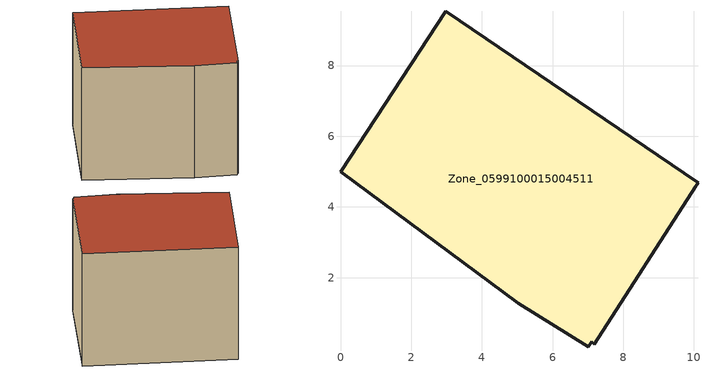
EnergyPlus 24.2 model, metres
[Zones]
Zone_0599100015004511
 floor ground (C_G): 5.03,1.28 0,5 2.98,9.54 10.11,4.68 10.04,4.58 7.17,0.12 7.11,0.18 7.01,0.05 z0.89
 wall outside (C_F): 0,5 5.03,1.28 7.01,0.05 7.11,0.18 7.17,0.12 10.04,4.58 10.11,4.68 2.98,9.54 0,5 z0.89:8.37
 roof outside (C_R): 10.11,4.68 2.98,9.54 0,5 5.03,1.28 7.01,0.05 7.11,0.18 7.17,0.12 10.04,4.58 z8.37
[BUILDING]
Pand.0599100015004511: North Axis=0; Terrain=City; Loads Convergence Tolerance Value=0.04; Temperature Convergence Tolerance Value=0.4; Solar Distribution=FullExterior; Maximum Number of Warmup Days=25; Minimum Number of Warmup Days=1
[Site:Location]
Rotterdam.The.Hague.AP_ZH_NLD Design_Conditions: Latitude=51.96; Longitude=4.45; Time Zone=1; Elevation=-4.5
[SITE:GROUNDTEMPERATURE:BUILDINGSURFACE]
18, 18, 18, 18, 18, 18, 18, 18, 18, 18, 18, 18
[MATERIAL] Thermal Absorptance=0.9; Solar Absorptance=0.7; Visible Absorptance=0.7
Name | Roughness | Thickness | Conductivity | Density | Specific Heat
G.TI.1975-1991 | MediumSmooth | 0.15 | 0.288461 | 540 | 1210
F.TI.1975-1991 | Rough | 0.3 | 0.230769 | 1920 | 840
R.TI.1975-1991 | MediumRough | 0.2 | 0.153846 | 1500 | 1000
[CONSTRUCTION]
C_G: G.TI.1975-1991
C_F: F.TI.1975-1991
C_R: R.TI.1975-1991
[ZONE]
Zone_0599100015004511: Type=1; Multiplier=1; Ceiling Height=Autocalculate; Volume=Autocalculate; Floor Area=autocalculate; Part of Total Floor Area=Yes
[ZONEINFILTRATION:DESIGNFLOWRATE]
Infil_Zone_0599100015004511: Zone or ZoneList or Space or SpaceList=Zone_0599100015004511; Schedule=AlwaysOn; Design Flow Rate Calculation Method=Flow/Area; Flow Rate per Floor Area=0.003; Constant Term Coefficient=1; Temperature Term Coefficient=0; Velocity Term Coefficient=0; Velocity Squared Term Coefficient=0
[HVACTEMPLATE:ZONE:IDEALLOADSAIRSYSTEM]
Zone_0599100015004511: Maximum Heating Supply Air Temperature=50; Minimum Cooling Supply Air Temperature=13; Maximum Heating Supply Air Humidity Ratio=0.0156; Minimum Cooling Supply Air Humidity Ratio=0.0077; Heating Limit=NoLimit; Cooling Limit=NoLimit; Dehumidification Control Type=ConstantSensibleHeatRatio; Cooling Sensible Heat Ratio=0.7; Dehumidification Setpoint=60; Humidification Control Type=None; Humidification Setpoint=30; Outdoor Air Method=None; Outdoor Air Flow Rate per Person=0.00944; Outdoor Air Flow Rate per Zone Floor Area=0; Outdoor Air Flow Rate per Zone=0; Demand Controlled Ventilation Type=None; Outdoor Air Economizer Type=NoEconomizer; Heat Recovery Type=None; Sensible Heat Recovery Effectiveness=0.7; Latent Heat Recovery Effectiveness=0.65
[ZONECONTROL:THERMOSTAT]
ThermostatControl_Zone_0599100015004511: Zone or ZoneList=Zone_0599100015004511; Control Type Schedule=DualSetpointControlType; Control 1=Thermostat_Zone_0599100015004511; Temperature Difference Between Cutout And Setpoint=0
[THERMOSTATSETPOINT:DUALSETPOINT]
Thermostat_Zone_0599100015004511: Heating Setpoint Temperature Schedule=HeatingSetpoint_Zone_0599100015004511; Cooling Setpoint Temperature Schedule=CoolingSetpoint_Zone_0599100015004511
[SCHEDULE:COMPACT]
HeatingSetpoint_Zone_0599100015004511: Through: 12/31, For: AllDays, Until: 24:00, 21
CoolingSetpoint_Zone_0599100015004511: Through: 12/31, For: AllDays, Until: 24:00, 24
DualSetpointControlType: Through: 12/31, For: AllDays, Until: 24:00, 4
AlwaysOn: Through: 12/31, For: AllDays, Until: 24:00, 1
